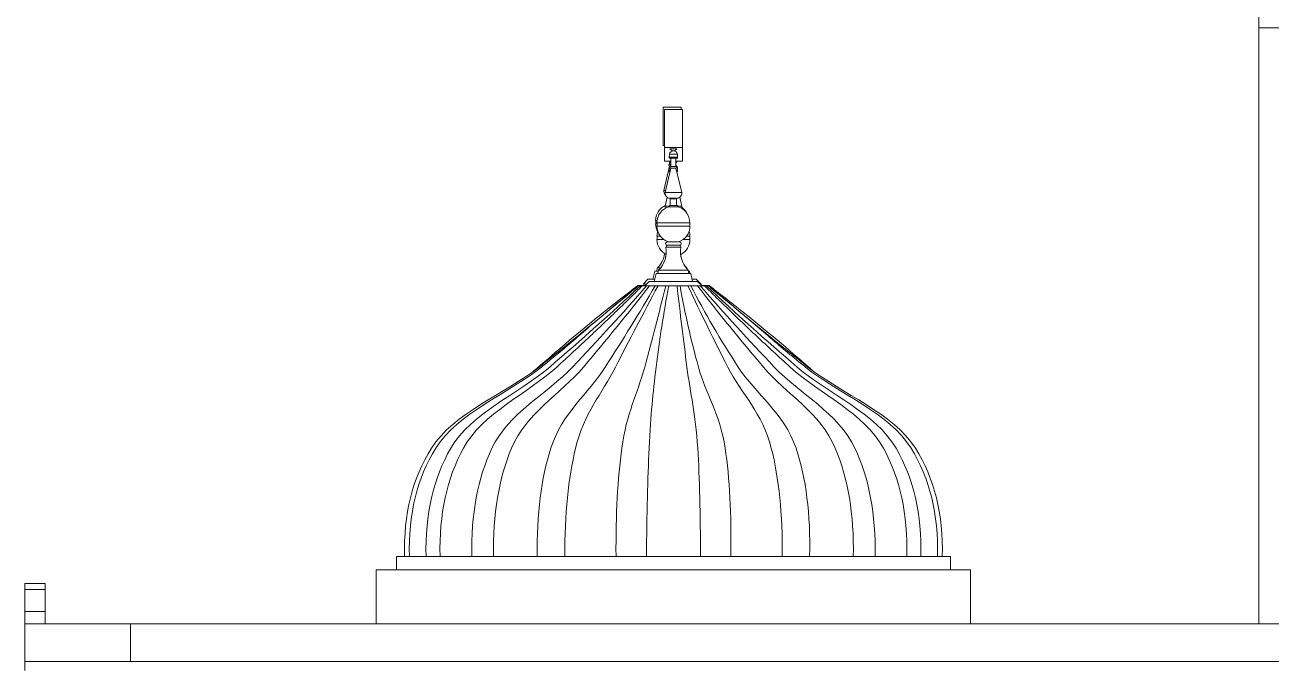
# Model space of a CAD drawing. Header units: inches. Extents: x -6210 to 141093, y -2740 to 21225.
# Drawn here: x 98064.8 to 98341.5, y 3338.8 to 3481 of the extents above; entities that cross this region are included whole.
import ezdxf

# ---------------------------------------------------------------- set-up
doc = ezdxf.new("R2010")
doc.units = ezdxf.units.IN
doc.header["$LTSCALE"] = 100
doc.header["$MEASUREMENT"] = 0

msp = doc.modelspace()

# ---------------------------------------------------------------- linework, layer by layer
at = {"color": 0, "linetype": 'Continuous', "lineweight": 0, "extrusion": (0, 1, 0)}
for p, q in [((98338.77012, 3543.35982), (98338.77012, 3480.36494)), ((98338.77012, 3348.12844), (98338.77012, 3480.36494)), ((98362.77012, 3480.36494), (98338.77012, 3480.36494)), ((98210.47664, 3462.7676), (98206.47664, 3462.7676)), ((98206.47664, 3462.7676), (98206.47664, 3454.37927)), ((98210.77012, 3462.28919), (98206.77012, 3462.28919)), ((98206.77012, 3462.28919), (98206.77012, 3453.90086)), ((98210.47664, 3462.28919), (98210.47664, 3462.7676)), ((98210.77012, 3453.90086), (98210.77012, 3462.28919)), ((98206.47664, 3454.37927), (98206.47664, 3454.28642)), ((98206.77012, 3454.28642), (98206.47664, 3454.28642)), ((98206.77012, 3453.90086), (98206.77012, 3453.80802)), ((98206.77012, 3453.80802), (98206.77012, 3450.92207)), ((98210.77012, 3453.80802), (98206.77012, 3453.80802)), ((98209.53204, 3453.56535), (98208.00819, 3453.56535)), ((98210.77012, 3453.80802), (98210.77012, 3453.90086)), ((98210.77012, 3450.92207), (98210.77012, 3453.80802)), ((98206.77012, 3450.92207), (98206.77012, 3450.82923)), ((98208.20563, 3450.82923), (98206.77012, 3450.82923)), ((98207.88824, 3452.33071), (98207.84794, 3451.64557)), ((98209.69229, 3451.64557), (98207.84794, 3451.64557)), ((98209.69229, 3451.64557), (98207.84794, 3451.64557)), ((98209.65199, 3452.33071), (98207.88824, 3452.33071)), ((98209.65199, 3452.33071), (98207.88824, 3452.33071)), ((98207.91216, 3450.82923), (98207.91216, 3450.08262)), ((98208.20563, 3450.58656), (98208.00819, 3450.58656)), ((98209.50802, 3451.45014), (98208.03221, 3451.45014)), ((98208.20563, 3451.45014), (98208.20563, 3449.60422)), ((98209.3346, 3451.45014), (98209.3346, 3449.60422)), ((98210.77012, 3450.82923), (98209.3346, 3450.82923)), ((98209.53204, 3450.58656), (98209.3346, 3450.58656)), ((98209.65199, 3452.33071), (98209.69229, 3451.64557)), ((98210.77012, 3450.82923), (98210.77012, 3450.92207)), ((98207.91216, 3449.71344), (98206.61577, 3444.28902)), ((98208.20563, 3449.23503), (98206.90924, 3443.81062)), ((98207.88824, 3449.35192), (98207.84794, 3448.66678)), ((98208.06982, 3448.66678), (98207.84794, 3448.66678)), ((98208.06982, 3448.66678), (98207.84794, 3448.66678)), ((98208.0339, 3449.35192), (98207.88824, 3449.35192)), ((98208.0339, 3449.35192), (98207.88824, 3449.35192)), ((98208.20563, 3450.08262), (98207.91216, 3450.08262)), ((98208.20563, 3450.08262), (98207.91216, 3450.08262)), ((98208.04645, 3449.71344), (98207.91216, 3449.71344)), ((98208.04645, 3449.71344), (98207.91216, 3449.71344)), ((98209.3346, 3449.60422), (98208.20563, 3449.60422)), ((98209.3346, 3449.60422), (98208.20563, 3449.60422)), ((98209.3346, 3449.23503), (98208.20563, 3449.23503)), ((98209.3346, 3449.23503), (98208.20563, 3449.23503)), ((98209.3346, 3449.23503), (98210.63099, 3443.81062)), ((98209.69229, 3448.66678), (98209.47041, 3448.66678)), ((98209.69229, 3448.66678), (98209.47041, 3448.66678)), ((98209.65199, 3449.35192), (98209.50633, 3449.35192)), ((98209.65199, 3449.35192), (98209.50633, 3449.35192)), ((98209.65199, 3449.35192), (98209.69229, 3448.66678)), ((98207.02358, 3444.28902), (98206.61577, 3444.28902)), ((98207.02358, 3444.28902), (98206.61577, 3444.28902)), ((98210.63099, 3443.81062), (98206.90924, 3443.81062)), ((98210.63099, 3443.81062), (98206.90924, 3443.81062)), ((98207.37702, 3442.78911), (98206.90924, 3440.83182)), ((98209.52925, 3442.58973), (98208.01098, 3442.58973)), ((98209.48311, 3442.40513), (98208.05713, 3442.40513)), ((98208.05713, 3442.40513), (98208.05713, 3440.9284)), ((98209.48311, 3442.40513), (98209.48311, 3440.9284)), ((98210.16322, 3442.78911), (98210.63099, 3440.83182)), ((98207.87254, 3440.83182), (98206.90924, 3440.83182)), ((98207.87254, 3440.83182), (98206.90924, 3440.83182)), ((98209.6677, 3440.9284), (98207.87254, 3440.9284)), ((98207.87254, 3440.9284), (98207.87254, 3440.69454)), ((98209.6677, 3440.69454), (98207.87254, 3440.69454)), ((98209.6677, 3440.69454), (98207.87254, 3440.69454)), ((98209.6677, 3440.9284), (98209.6677, 3440.69454)), ((98210.63099, 3440.83182), (98209.6677, 3440.83182)), ((98210.63099, 3440.83182), (98209.6677, 3440.83182)), ((98205.14912, 3437.60207), (98204.82452, 3437.60207)), ((98205.16414, 3436.8637), (98204.82452, 3436.8637)), ((98204.87067, 3437.60207), (98204.87067, 3436.8637)), ((98212.42224, 3437.12366), (98205.118, 3437.12366)), ((98205.16414, 3437.12366), (98205.16414, 3436.38529)), ((98212.37609, 3437.12366), (98212.37609, 3436.38529)), ((98212.42224, 3436.38529), (98205.118, 3436.38529)), ((98205.87552, 3434.14487), (98205.118, 3434.14487)), ((98205.16414, 3434.14487), (98205.16414, 3433.4065)), ((98212.42224, 3434.14487), (98211.66471, 3434.14487)), ((98212.37609, 3434.14487), (98212.37609, 3433.4065)), ((98206.6289, 3433.4065), (98205.118, 3433.4065)), ((98210.42235, 3431.70896), (98207.11788, 3431.70896)), ((98210.42235, 3431.70896), (98207.11788, 3431.70896)), ((98210.14291, 3432.87805), (98207.39732, 3432.87805)), ((98210.14291, 3432.13968), (98207.39732, 3432.13968)), ((98212.42224, 3433.4065), (98210.91134, 3433.4065)), ((98204.64259, 3426.37362), (98204.22563, 3424.61446)), ((98204.93606, 3425.89521), (98204.51911, 3424.13606)), ((98205.42887, 3426.37362), (98204.64259, 3426.37362)), ((98205.42887, 3426.37362), (98204.64259, 3426.37362)), ((98212.60417, 3425.89521), (98204.93606, 3425.89521)), ((98212.60417, 3425.89521), (98204.93606, 3425.89521)), ((98205.19701, 3427.11199), (98205.022, 3426.37362)), ((98205.92077, 3427.11199), (98205.19701, 3427.11199)), ((98205.92077, 3427.11199), (98205.19701, 3427.11199)), ((98205.49048, 3426.63358), (98205.31547, 3425.89521)), ((98212.04975, 3426.63358), (98205.49048, 3426.63358)), ((98212.04975, 3426.63358), (98205.49048, 3426.63358)), ((98211.75628, 3427.11199), (98211.61946, 3427.11199)), ((98211.75628, 3427.11199), (98211.61946, 3427.11199)), ((98211.75628, 3427.11199), (98211.8095, 3426.88743)), ((98212.04975, 3426.63358), (98212.22476, 3425.89521)), ((98212.3107, 3426.37362), (98212.11137, 3426.37362)), ((98212.3107, 3426.37362), (98212.11137, 3426.37362)), ((98212.3107, 3426.37362), (98212.42409, 3425.89521)), ((98212.60417, 3425.89521), (98213.02113, 3424.13606)), ((98200.77012, 3423.12844), (98200.81012, 3423.12844)), ((98200.81012, 3423.12844), (98200.9528, 3423.12844)), ((98200.9528, 3423.12844), (98201.44661, 3423.12844)), ((98201.44661, 3423.12844), (98201.8607, 3423.12844)), ((98201.8607, 3423.12844), (98202.79998, 3423.12844)), ((98203.1183, 3424.61446), (98202.0165, 3423.49523)), ((98202.78092, 3423.49523), (98202.0165, 3423.49523)), ((98203.41177, 3424.13606), (98202.41984, 3423.12844)), ((98202.79998, 3423.12844), (98203.44494, 3423.12844)), ((98204.6325, 3424.61446), (98203.1183, 3424.61446)), ((98204.6325, 3424.61446), (98203.1183, 3424.61446)), ((98214.12846, 3424.13606), (98203.41177, 3424.13606)), ((98214.12846, 3424.13606), (98203.41177, 3424.13606)), ((98203.44494, 3423.12844), (98204.73775, 3423.12844)), ((98204.73775, 3423.12844), (98205.34389, 3423.12844)), ((98205.34389, 3423.12844), (98207.07024, 3423.12844)), ((98207.07024, 3423.12844), (98207.74551, 3423.12844)), ((98207.74551, 3423.12844), (98209.56912, 3423.12844)), ((98209.56912, 3423.12844), (98210.24744, 3423.12844)), ((98210.24744, 3423.12844), (98211.98979, 3423.12844)), ((98211.98979, 3423.12844), (98212.60475, 3423.12844)), ((98212.60475, 3423.12844), (98214.09529, 3423.12844)), ((98213.83499, 3424.61446), (98212.90774, 3424.61446)), ((98213.83499, 3424.61446), (98212.90774, 3424.61446)), ((98213.83499, 3424.61446), (98214.93679, 3423.49523)), ((98214.09529, 3423.12844), (98214.74025, 3423.12844)), ((98214.12846, 3424.13606), (98215.1204, 3423.12844)), ((98214.74025, 3423.12844), (98215.67953, 3423.12844)), ((98214.93679, 3423.49523), (98214.75931, 3423.49523)), ((98215.67953, 3423.12844), (98216.09362, 3423.12844)), ((98216.09362, 3423.12844), (98216.58743, 3423.12844)), ((98216.58743, 3423.12844), (98216.73012, 3423.12844)), ((98216.73012, 3423.12844), (98216.77012, 3423.12844)), ((98208.77012, 3363.12844), (98147.27012, 3363.12844)), ((98147.27012, 3360.12844), (98147.27012, 3363.12844)), ((98270.27012, 3363.12844), (98208.77012, 3363.12844)), ((98270.27012, 3360.12844), (98270.27012, 3363.12844)), ((98208.77012, 3360.12844), (98142.77012, 3360.12844)), ((98142.77012, 3348.12844), (98142.77012, 3360.12844)), ((98274.77012, 3360.12844), (98208.77012, 3360.12844)), ((98274.77012, 3348.12844), (98274.77012, 3360.12844)), ((98064.77012, 3357.12506), (98064.77012, 3357.12476)), ((98069.27012, 3357.12506), (98064.77012, 3357.12506)), ((98064.77012, 3357.12476), (98064.77012, 3355.77163)), ((98069.27012, 3357.12476), (98064.77012, 3357.12476)), ((98069.27012, 3357.12476), (98069.27012, 3357.12506)), ((98069.27012, 3355.77163), (98069.27012, 3357.12476)), ((98069.27012, 3355.77163), (98064.77012, 3355.77163)), ((98064.77012, 3355.77163), (98064.77012, 3350.87776)), ((98069.27012, 3350.87776), (98069.27012, 3355.77163)), ((98064.77012, 3350.87776), (98064.77012, 3348.13215)), ((98069.27012, 3350.87776), (98064.77012, 3350.87776)), ((98069.27012, 3348.13215), (98069.27012, 3350.87776)), ((98064.77012, 3348.13215), (98064.77012, 3348.13203)), ((98069.27012, 3348.13215), (98064.77012, 3348.13215)), ((98069.27012, 3348.13215), (98064.77012, 3348.13215)), ((98064.77012, 3348.13203), (98064.77012, 3348.13191)), ((98069.27012, 3348.13203), (98064.77012, 3348.13203)), ((98069.27012, 3348.13203), (98064.77012, 3348.13203)), ((98069.27012, 3348.13191), (98064.77012, 3348.13191)), ((98064.77012, 3348.1319), (98064.77012, 3348.13189)), ((98069.27012, 3348.1319), (98064.77012, 3348.1319)), ((98064.77012, 3348.13189), (98064.77012, 3348.13188)), ((98069.27012, 3348.13189), (98064.77012, 3348.13189)), ((98069.27012, 3348.13189), (98064.77012, 3348.13189)), ((98064.77012, 3348.13188), (98064.77012, 3348.13184)), ((98069.27012, 3348.13188), (98064.77012, 3348.13188)), ((98069.27012, 3348.13188), (98064.77012, 3348.13188)), ((98064.77012, 3348.13184), (98064.77012, 3348.13183)), ((98069.27012, 3348.13184), (98064.77012, 3348.13184)), ((98069.27012, 3348.13184), (98064.77012, 3348.13184)), ((98064.77012, 3348.13184), (98064.77012, 3348.13184)), ((98069.27012, 3348.13184), (98064.77012, 3348.13184)), ((98069.27012, 3348.13184), (98064.77012, 3348.13184)), ((98064.77012, 3348.13183), (98064.77012, 3348.13182)), ((98069.27012, 3348.13183), (98064.77012, 3348.13183)), ((98069.27012, 3348.13183), (98064.77012, 3348.13183)), ((98064.77012, 3348.13182), (98064.77012, 3348.1317)), ((98069.27012, 3348.13182), (98064.77012, 3348.13182)), ((98069.27012, 3348.13182), (98064.77012, 3348.13182)), ((98064.77012, 3348.1317), (98064.77012, 3348.13158)), ((98069.27012, 3348.1317), (98064.77012, 3348.1317)), ((98069.27012, 3348.1317), (98064.77012, 3348.1317)), ((98064.77012, 3348.13158), (98064.77012, 3348.13146)), ((98069.27012, 3348.13158), (98064.77012, 3348.13158)), ((98069.27012, 3348.13158), (98064.77012, 3348.13158)), ((98069.27012, 3348.13146), (98064.77012, 3348.13146)), ((98064.77012, 3348.13145), (98064.77012, 3348.13144)), ((98069.27012, 3348.13145), (98064.77012, 3348.13145)), ((98064.77012, 3348.13144), (98064.77012, 3348.13143)), ((98069.27012, 3348.13144), (98064.77012, 3348.13144)), ((98069.27012, 3348.13144), (98064.77012, 3348.13144)), ((98064.77012, 3348.13143), (98064.77012, 3348.13141)), ((98069.27012, 3348.13143), (98064.77012, 3348.13143)), ((98069.27012, 3348.13143), (98064.77012, 3348.13143)), ((98064.77012, 3348.13141), (98064.77012, 3348.13138)), ((98069.27012, 3348.13141), (98064.77012, 3348.13141)), ((98069.27012, 3348.13141), (98064.77012, 3348.13141)), ((98064.77012, 3348.13138), (98064.77012, 3348.13137)), ((98069.27012, 3348.13138), (98064.77012, 3348.13138)), ((98069.27012, 3348.13138), (98064.77012, 3348.13138)), ((98069.27012, 3348.13137), (98064.77012, 3348.13137)), ((98064.77012, 3348.13137), (98064.77012, 3348.13137)), ((98069.27012, 3348.13137), (98064.77012, 3348.13137)), ((98069.27012, 3348.13137), (98064.77012, 3348.13137)), ((98064.77012, 3348.13136), (98064.77012, 3348.13135)), ((98069.27012, 3348.13136), (98064.77012, 3348.13136)), ((98064.77012, 3348.13135), (98064.77012, 3348.13123)), ((98069.27012, 3348.13135), (98064.77012, 3348.13135)), ((98069.27012, 3348.13135), (98064.77012, 3348.13135)), ((98064.77012, 3348.13123), (98064.77012, 3348.13111)), ((98069.27012, 3348.13123), (98064.77012, 3348.13123)), ((98069.27012, 3348.13123), (98064.77012, 3348.13123)), ((98064.77012, 3348.13111), (98064.77012, 3348.13099)), ((98069.27012, 3348.13111), (98064.77012, 3348.13111)), ((98069.27012, 3348.13111), (98064.77012, 3348.13111)), ((98064.77012, 3348.13099), (98064.77012, 3348.13097)), ((98069.27012, 3348.13099), (98064.77012, 3348.13099)), ((98069.27012, 3348.13099), (98064.77012, 3348.13099)), ((98064.77012, 3348.13097), (98064.77012, 3348.13096)), ((98069.27012, 3348.13097), (98064.77012, 3348.13097)), ((98069.27012, 3348.13097), (98064.77012, 3348.13097)), ((98064.77012, 3348.13096), (98064.77012, 3348.13094)), ((98069.27012, 3348.13096), (98064.77012, 3348.13096)), ((98069.27012, 3348.13096), (98064.77012, 3348.13096)), ((98064.77012, 3348.13094), (98064.77012, 3348.13091)), ((98069.27012, 3348.13094), (98064.77012, 3348.13094)), ((98069.27012, 3348.13094), (98064.77012, 3348.13094)), ((98069.27012, 3348.13091), (98064.77012, 3348.13091)), ((98064.77012, 3348.13091), (98064.77012, 3348.13091)), ((98069.27012, 3348.13091), (98064.77012, 3348.13091)), ((98069.27012, 3348.13091), (98064.77012, 3348.13091)), ((98064.77012, 3348.1309), (98064.77012, 3348.13089)), ((98069.27012, 3348.1309), (98064.77012, 3348.1309)), ((98069.27012, 3348.1309), (98064.77012, 3348.1309)), ((98064.77012, 3348.1309), (98064.77012, 3348.1309)), ((98069.27012, 3348.1309), (98064.77012, 3348.1309)), ((98064.77012, 3348.13089), (98064.77012, 3348.13077)), ((98069.27012, 3348.13089), (98064.77012, 3348.13089)), ((98069.27012, 3348.13089), (98064.77012, 3348.13089)), ((98064.77012, 3348.13077), (98064.77012, 3348.13064)), ((98069.27012, 3348.13077), (98064.77012, 3348.13077)), ((98069.27012, 3348.13077), (98064.77012, 3348.13077)), ((98064.77012, 3348.13064), (98064.77012, 3348.13052)), ((98069.27012, 3348.13064), (98064.77012, 3348.13064)), ((98069.27012, 3348.13064), (98064.77012, 3348.13064)), ((98064.77012, 3348.13052), (98064.77012, 3348.13051)), ((98069.27012, 3348.13052), (98064.77012, 3348.13052)), ((98069.27012, 3348.13052), (98064.77012, 3348.13052)), ((98069.27012, 3348.13051), (98064.77012, 3348.13051)), ((98064.77012, 3348.1305), (98064.77012, 3348.13049)), ((98069.27012, 3348.1305), (98064.77012, 3348.1305)), ((98064.77012, 3348.13049), (98064.77012, 3348.13048)), ((98069.27012, 3348.13049), (98064.77012, 3348.13049)), ((98069.27012, 3348.13049), (98064.77012, 3348.13049)), ((98064.77012, 3348.13048), (98064.77012, 3348.13044)), ((98069.27012, 3348.13048), (98064.77012, 3348.13048)), ((98069.27012, 3348.13048), (98064.77012, 3348.13048)), ((98064.77012, 3348.13044), (98064.77012, 3348.13043)), ((98069.27012, 3348.13044), (98064.77012, 3348.13044)), ((98069.27012, 3348.13044), (98064.77012, 3348.13044)), ((98064.77012, 3348.13044), (98064.77012, 3348.13044)), ((98069.27012, 3348.13044), (98064.77012, 3348.13044)), ((98069.27012, 3348.13044), (98064.77012, 3348.13044)), ((98064.77012, 3348.13043), (98064.77012, 3348.13042)), ((98069.27012, 3348.13043), (98064.77012, 3348.13043)), ((98069.27012, 3348.13043), (98064.77012, 3348.13043)), ((98064.77012, 3348.13042), (98064.77012, 3348.1303)), ((98069.27012, 3348.13042), (98064.77012, 3348.13042)), ((98069.27012, 3348.13042), (98064.77012, 3348.13042)), ((98064.77012, 3348.1303), (98064.77012, 3348.13018)), ((98069.27012, 3348.1303), (98064.77012, 3348.1303)), ((98069.27012, 3348.1303), (98064.77012, 3348.1303)), ((98064.77012, 3348.13018), (98064.77012, 3348.13006)), ((98069.27012, 3348.13018), (98064.77012, 3348.13018)), ((98069.27012, 3348.13018), (98064.77012, 3348.13018)), ((98069.27012, 3348.13006), (98064.77012, 3348.13006)), ((98064.77012, 3348.13005), (98064.77012, 3348.13004)), ((98069.27012, 3348.13005), (98064.77012, 3348.13005)), ((98064.77012, 3348.13004), (98064.77012, 3348.13003)), ((98069.27012, 3348.13004), (98064.77012, 3348.13004)), ((98069.27012, 3348.13004), (98064.77012, 3348.13004)), ((98064.77012, 3348.13003), (98064.77012, 3348.13001)), ((98069.27012, 3348.13003), (98064.77012, 3348.13003)), ((98069.27012, 3348.13003), (98064.77012, 3348.13003)), ((98064.77012, 3348.13001), (98064.77012, 3348.12998)), ((98069.27012, 3348.13001), (98064.77012, 3348.13001)), ((98069.27012, 3348.13001), (98064.77012, 3348.13001)), ((98064.77012, 3348.12998), (98064.77012, 3348.12997)), ((98069.27012, 3348.12998), (98064.77012, 3348.12998)), ((98069.27012, 3348.12998), (98064.77012, 3348.12998)), ((98064.77012, 3348.12997), (98064.77012, 3348.12996)), ((98069.27012, 3348.12997), (98064.77012, 3348.12997)), ((98069.27012, 3348.12997), (98064.77012, 3348.12997)), ((98064.77012, 3348.12997), (98064.77012, 3348.12997)), ((98069.27012, 3348.12997), (98064.77012, 3348.12997)), ((98069.27012, 3348.12997), (98064.77012, 3348.12997)), ((98069.27012, 3348.12996), (98064.77012, 3348.12996)), ((98064.77012, 3348.12995), (98064.77012, 3348.12983)), ((98069.27012, 3348.12995), (98064.77012, 3348.12995)), ((98064.77012, 3348.12983), (98064.77012, 3348.12971)), ((98069.27012, 3348.12983), (98064.77012, 3348.12983)), ((98069.27012, 3348.12983), (98064.77012, 3348.12983)), ((98064.77012, 3348.12971), (98064.77012, 3348.12959)), ((98069.27012, 3348.12971), (98064.77012, 3348.12971)), ((98069.27012, 3348.12971), (98064.77012, 3348.12971)), ((98064.77012, 3348.12959), (98064.77012, 3348.12957)), ((98069.27012, 3348.12959), (98064.77012, 3348.12959)), ((98069.27012, 3348.12959), (98064.77012, 3348.12959)), ((98064.77012, 3348.12957), (98064.77012, 3348.12956)), ((98069.27012, 3348.12957), (98064.77012, 3348.12957)), ((98069.27012, 3348.12957), (98064.77012, 3348.12957)), ((98064.77012, 3348.12956), (98064.77012, 3348.12955)), ((98069.27012, 3348.12956), (98064.77012, 3348.12956)), ((98069.27012, 3348.12956), (98064.77012, 3348.12956)), ((98069.27012, 3348.12955), (98064.77012, 3348.12955)), ((98064.77012, 3348.12954), (98064.77012, 3348.12951)), ((98069.27012, 3348.12954), (98064.77012, 3348.12954)), ((98069.27012, 3348.12951), (98064.77012, 3348.12951)), ((98064.77012, 3348.12951), (98064.77012, 3348.12951)), ((98069.27012, 3348.12951), (98064.77012, 3348.12951)), ((98069.27012, 3348.12951), (98064.77012, 3348.12951)), ((98064.77012, 3348.1295), (98064.77012, 3348.12949)), ((98069.27012, 3348.1295), (98064.77012, 3348.1295)), ((98069.27012, 3348.1295), (98064.77012, 3348.1295)), ((98064.77012, 3348.1295), (98064.77012, 3348.1295)), ((98069.27012, 3348.1295), (98064.77012, 3348.1295)), ((98064.77012, 3348.12949), (98064.77012, 3348.12937)), ((98069.27012, 3348.12949), (98064.77012, 3348.12949)), ((98069.27012, 3348.12949), (98064.77012, 3348.12949)), ((98064.77012, 3348.12937), (98064.77012, 3348.12925)), ((98069.27012, 3348.12937), (98064.77012, 3348.12937)), ((98069.27012, 3348.12937), (98064.77012, 3348.12937)), ((98069.27012, 3348.12925), (98064.77012, 3348.12925)), ((98064.77012, 3348.12924), (98064.77012, 3348.12912)), ((98069.27012, 3348.12924), (98064.77012, 3348.12924)), ((98064.77012, 3348.12912), (98064.77012, 3348.12911)), ((98069.27012, 3348.12912), (98064.77012, 3348.12912)), ((98069.27012, 3348.12912), (98064.77012, 3348.12912)), ((98064.77012, 3348.12911), (98064.77012, 3348.1291)), ((98069.27012, 3348.12911), (98064.77012, 3348.12911)), ((98069.27012, 3348.12911), (98064.77012, 3348.12911)), ((98069.27012, 3348.1291), (98064.77012, 3348.1291)), ((98064.77012, 3348.12909), (98064.77012, 3348.12908)), ((98069.27012, 3348.12909), (98064.77012, 3348.12909)), ((98064.77012, 3348.12908), (98064.77012, 3348.12905)), ((98069.27012, 3348.12908), (98064.77012, 3348.12908)), ((98069.27012, 3348.12908), (98064.77012, 3348.12908)), ((98069.27012, 3348.12905), (98064.77012, 3348.12905)), ((98064.77012, 3348.12904), (98064.77012, 3348.12903)), ((98069.27012, 3348.12904), (98064.77012, 3348.12904)), ((98069.27012, 3348.12904), (98064.77012, 3348.12904)), ((98064.77012, 3348.12904), (98064.77012, 3348.12904)), ((98069.27012, 3348.12904), (98064.77012, 3348.12904)), ((98064.77012, 3348.12903), (98064.77012, 3348.12902)), ((98069.27012, 3348.12903), (98064.77012, 3348.12903)), ((98069.27012, 3348.12903), (98064.77012, 3348.12903)), ((98064.77012, 3348.12902), (98064.77012, 3348.1289)), ((98069.27012, 3348.12902), (98064.77012, 3348.12902)), ((98069.27012, 3348.12902), (98064.77012, 3348.12902)), ((98064.77012, 3348.1289), (98064.77012, 3348.12878)), ((98069.27012, 3348.1289), (98064.77012, 3348.1289)), ((98069.27012, 3348.1289), (98064.77012, 3348.1289)), ((98064.77012, 3348.12878), (98064.77012, 3348.12866)), ((98069.27012, 3348.12878), (98064.77012, 3348.12878)), ((98069.27012, 3348.12878), (98064.77012, 3348.12878)), ((98064.77012, 3348.12866), (98064.77012, 3348.12864)), ((98069.27012, 3348.12866), (98064.77012, 3348.12866)), ((98069.27012, 3348.12866), (98064.77012, 3348.12866)), ((98064.77012, 3348.12864), (98064.77012, 3348.12863)), ((98069.27012, 3348.12864), (98064.77012, 3348.12864)), ((98069.27012, 3348.12864), (98064.77012, 3348.12864)), ((98064.77012, 3348.12863), (98064.77012, 3348.12861)), ((98069.27012, 3348.12863), (98064.77012, 3348.12863)), ((98069.27012, 3348.12863), (98064.77012, 3348.12863)), ((98064.77012, 3348.12861), (98064.77012, 3348.12858)), ((98069.27012, 3348.12861), (98064.77012, 3348.12861)), ((98069.27012, 3348.12861), (98064.77012, 3348.12861)), ((98064.77012, 3348.12858), (98064.77012, 3348.12857)), ((98069.27012, 3348.12858), (98064.77012, 3348.12858)), ((98069.27012, 3348.12858), (98064.77012, 3348.12858)), ((98064.77012, 3348.12857), (98064.77012, 3348.12856)), ((98069.27012, 3348.12857), (98064.77012, 3348.12857)), ((98069.27012, 3348.12857), (98064.77012, 3348.12857)), ((98064.77012, 3348.12857), (98064.77012, 3348.12857)), ((98069.27012, 3348.12857), (98064.77012, 3348.12857)), ((98069.27012, 3348.12857), (98064.77012, 3348.12857)), ((98069.27012, 3348.12856), (98064.77012, 3348.12856)), ((98069.27012, 3348.12856), (98064.77012, 3348.12856)), ((98064.77012, 3339.79852), (98064.77012, 3348.12844)), ((98088.22396, 3348.12844), (98064.77012, 3348.12844)), ((98069.27012, 3348.13203), (98069.27012, 3348.13215)), ((98069.27012, 3348.13191), (98069.27012, 3348.13203)), ((98069.27012, 3348.13189), (98069.27012, 3348.1319)), ((98069.27012, 3348.13188), (98069.27012, 3348.13189)), ((98069.27012, 3348.13184), (98069.27012, 3348.13188)), ((98069.27012, 3348.13183), (98069.27012, 3348.13184)), ((98069.27012, 3348.13184), (98069.27012, 3348.13184)), ((98069.27012, 3348.13182), (98069.27012, 3348.13183)), ((98069.27012, 3348.1317), (98069.27012, 3348.13182)), ((98069.27012, 3348.13158), (98069.27012, 3348.1317)), ((98069.27012, 3348.13146), (98069.27012, 3348.13158)), ((98069.27012, 3348.13144), (98069.27012, 3348.13145)), ((98069.27012, 3348.13143), (98069.27012, 3348.13144)), ((98069.27012, 3348.13141), (98069.27012, 3348.13143)), ((98069.27012, 3348.13138), (98069.27012, 3348.13141)), ((98069.27012, 3348.13137), (98069.27012, 3348.13138)), ((98069.27012, 3348.13137), (98069.27012, 3348.13137)), ((98069.27012, 3348.13135), (98069.27012, 3348.13136)), ((98069.27012, 3348.13123), (98069.27012, 3348.13135)), ((98069.27012, 3348.13111), (98069.27012, 3348.13123)), ((98069.27012, 3348.13099), (98069.27012, 3348.13111)), ((98069.27012, 3348.13097), (98069.27012, 3348.13099)), ((98069.27012, 3348.13096), (98069.27012, 3348.13097)), ((98069.27012, 3348.13094), (98069.27012, 3348.13096)), ((98069.27012, 3348.13091), (98069.27012, 3348.13094)), ((98069.27012, 3348.13091), (98069.27012, 3348.13091)), ((98069.27012, 3348.13089), (98069.27012, 3348.1309)), ((98069.27012, 3348.1309), (98069.27012, 3348.1309)), ((98069.27012, 3348.13077), (98069.27012, 3348.13089)), ((98069.27012, 3348.13064), (98069.27012, 3348.13077)), ((98069.27012, 3348.13052), (98069.27012, 3348.13064)), ((98069.27012, 3348.13051), (98069.27012, 3348.13052)), ((98069.27012, 3348.13049), (98069.27012, 3348.1305)), ((98069.27012, 3348.13048), (98069.27012, 3348.13049)), ((98069.27012, 3348.13044), (98069.27012, 3348.13048)), ((98069.27012, 3348.13043), (98069.27012, 3348.13044)), ((98069.27012, 3348.13044), (98069.27012, 3348.13044)), ((98069.27012, 3348.13042), (98069.27012, 3348.13043)), ((98069.27012, 3348.1303), (98069.27012, 3348.13042)), ((98069.27012, 3348.13018), (98069.27012, 3348.1303)), ((98069.27012, 3348.13006), (98069.27012, 3348.13018)), ((98069.27012, 3348.13004), (98069.27012, 3348.13005)), ((98069.27012, 3348.13003), (98069.27012, 3348.13004)), ((98069.27012, 3348.13001), (98069.27012, 3348.13003)), ((98069.27012, 3348.12998), (98069.27012, 3348.13001)), ((98069.27012, 3348.12997), (98069.27012, 3348.12998)), ((98069.27012, 3348.12996), (98069.27012, 3348.12997)), ((98069.27012, 3348.12997), (98069.27012, 3348.12997)), ((98069.27012, 3348.12983), (98069.27012, 3348.12995)), ((98069.27012, 3348.12971), (98069.27012, 3348.12983)), ((98069.27012, 3348.12959), (98069.27012, 3348.12971)), ((98069.27012, 3348.12957), (98069.27012, 3348.12959)), ((98069.27012, 3348.12956), (98069.27012, 3348.12957)), ((98069.27012, 3348.12955), (98069.27012, 3348.12956)), ((98069.27012, 3348.12951), (98069.27012, 3348.12954)), ((98069.27012, 3348.12951), (98069.27012, 3348.12951)), ((98069.27012, 3348.12949), (98069.27012, 3348.1295)), ((98069.27012, 3348.1295), (98069.27012, 3348.1295)), ((98069.27012, 3348.12937), (98069.27012, 3348.12949)), ((98069.27012, 3348.12925), (98069.27012, 3348.12937)), ((98069.27012, 3348.12912), (98069.27012, 3348.12924)), ((98069.27012, 3348.12911), (98069.27012, 3348.12912)), ((98069.27012, 3348.1291), (98069.27012, 3348.12911)), ((98069.27012, 3348.12908), (98069.27012, 3348.12909)), ((98069.27012, 3348.12905), (98069.27012, 3348.12908)), ((98069.27012, 3348.12903), (98069.27012, 3348.12904)), ((98069.27012, 3348.12904), (98069.27012, 3348.12904)), ((98069.27012, 3348.12902), (98069.27012, 3348.12903)), ((98069.27012, 3348.1289), (98069.27012, 3348.12902)), ((98069.27012, 3348.12878), (98069.27012, 3348.1289)), ((98069.27012, 3348.12866), (98069.27012, 3348.12878)), ((98069.27012, 3348.12864), (98069.27012, 3348.12866)), ((98069.27012, 3348.12863), (98069.27012, 3348.12864)), ((98069.27012, 3348.12861), (98069.27012, 3348.12863)), ((98069.27012, 3348.12858), (98069.27012, 3348.12861)), ((98069.27012, 3348.12857), (98069.27012, 3348.12858)), ((98069.27012, 3348.12856), (98069.27012, 3348.12857)), ((98069.27012, 3348.12857), (98069.27012, 3348.12857)), ((98088.22396, 3339.79852), (98088.22396, 3348.12844)), ((98364.77012, 3348.12844), (98088.22396, 3348.12844)), ((98364.28543, 3339.79852), (98064.77012, 3339.79852)), ((98064.77012, 3337.79852), (98064.77012, 3339.79852))]:
    msp.add_line(p, q, dxfattribs=at)
at = {"color": 0, "linetype": 'Continuous', "lineweight": 0}
for centre, radius, start, end in [((98208.79549, 3453.95015), 0.87631, 206.0479493, 268.3404788), ((98208.74474, 3453.95015), 0.87631, 271.6595212, 333.9520507), ((98208.03221, 3451.63473), 0.18459, 176.6335393, 270), ((98208.79549, 3452.14905), 0.92526, 91.5717031, 168.6771959), ((98208.79549, 3450.97136), 0.87631, 206.0479493, 227.6912981), ((98208.74474, 3452.14905), 0.92526, 11.3228041, 88.4282969), ((98208.74474, 3450.97136), 0.87631, 312.3087019, 333.9520507), ((98209.50802, 3451.63473), 0.18459, 270, 3.3664607), ((98207.91216, 3449.89803), 0.18459, 90, 270), ((98208.03221, 3448.65594), 0.18459, 176.6335393, 267.1907967), ((98208.79549, 3449.17026), 0.92526, 129.6066798, 168.6771959), ((98208.20563, 3449.41963), 0.18459, 90, 270), ((98208.74474, 3449.17026), 0.92526, 11.3228041, 50.3933202), ((98209.3346, 3449.41963), 0.18459, 270, 90), ((98209.50802, 3448.65594), 0.18459, 272.8092033, 3.3664607), ((98207.71751, 3444.17568), 1.10755, 174.1265465, 226.203719), ((98208.01098, 3443.69728), 1.10755, 174.1265465, 270), ((98209.52925, 3443.69728), 1.10755, 270, 5.8734535), ((98208.51636, 3437.60207), 3.69184, 115.3693016, 180), ((98208.80983, 3437.12366), 3.69184, 104.707459, 180), ((98208.01098, 3440.71849), 1.10755, 174.1265465, 200.6897793), ((98208.7304, 3437.12366), 3.69184, 0, 75.292541), ((98209.52925, 3440.71849), 1.10755, 339.3102207, 5.8734535), ((98208.43693, 3437.60207), 3.69184, 27.1671637, 53.607831), ((98208.51636, 3436.8637), 3.69184, 180, 207.8985426), ((98208.80983, 3436.38529), 3.69184, 180, 251.8051277), ((98208.80983, 3434.14487), 3.69184, 162.3363155, 180), ((98208.7304, 3436.38529), 3.69184, 288.1948723, 0), ((98208.7304, 3434.14487), 3.69184, 0, 17.6636845), ((98208.80983, 3433.4065), 3.69184, 180, 243.5153298), ((98201.40275, 3430.7429), 5.79621, 314.8491409, 9.5944037), ((98207.39732, 3432.50886), 0.36918, 90, 270), ((98207.4819, 3431.7705), 0.36918, 90, 189.5944037), ((98210.05833, 3431.7705), 0.36918, 350.4055963, 90), ((98210.14291, 3432.50886), 0.36918, 270, 90), ((98216.13748, 3430.7429), 5.79621, 170.4055963, 225.1508591), ((98208.7304, 3433.4065), 3.69184, 296.4846702, 0), ((98201.10928, 3431.2213), 5.79621, 314.8491409, 350.7568248), ((98207.39732, 3429.53007), 0.36918, 139.4695867, 197.6550346), ((98210.14291, 3429.53007), 0.36918, 342.3449653, 40.5304133), ((98215.84401, 3431.2213), 5.79621, 214.3015887, 225.1508591)]:
    msp.add_arc(centre, radius, start, end, dxfattribs=at)
for points, knots in [([(98177.72882, 3404.22535), (98182.00867, 3407.84112), (98186.19462, 3411.56965), (98192.8752, 3416.98999), (98195.22694, 3418.85346), (98198.38809, 3421.30469), (98199.1805, 3421.91471), (98200.23979, 3422.72446), (98200.50484, 3422.9266), (98200.77012, 3423.12844)], [0.257000544, 0.257000544, 0.257000544, 0.257000544, 17.065235076, 17.065235076, 26.065744709, 26.065744709, 29.065761701, 29.065761701, 30.065762309, 30.065762309, 30.065762309, 30.065762309]), ([(98200.92631, 3423.22844), (98200.92398, 3423.22844), (98200.91703, 3423.22844), (98200.90566, 3423.22844), (98200.90238, 3423.22844), (98200.90164, 3423.22844), (98200.9016, 3423.22844), (98200.9016, 3423.22844)], [0, 0, 0, 0, 0.1417176976, 0.1417176976, 0.2908753542, 0.2908753542, 0.3092899751, 0.3092899751, 0.3092899751, 0.3092899751]), ([(98201.06691, 3423.22844), (98201.03506, 3423.22844), (98201.0074, 3423.22844), (98200.9605, 3423.22844), (98200.94128, 3423.22844), (98200.92631, 3423.22844)], [0.0089928903, 0.0089928903, 0.0089928903, 0.0089928903, 0.4586678639, 0.4586678639, 0.9083428375, 0.9083428375, 0.9083428375, 0.9083428375]), ([(98201.55351, 3423.22844), (98201.53672, 3423.22844), (98201.49294, 3423.22844), (98201.39464, 3423.22844), (98201.34823, 3423.22844), (98201.2739, 3423.22844), (98201.24576, 3423.22844), (98201.18775, 3423.22844), (98201.15914, 3423.22844), (98201.10271, 3423.22844), (98201.07983, 3423.22844), (98201.06691, 3423.22844)], [0, 0, 0, 0, 0.1417176975, 0.1417176975, 0.2908753541, 0.2908753541, 0.3881691635, 0.3881691635, 0.4983684033, 0.4983684033, 0.6050443019, 0.6050443019, 0.6050443019, 0.6050443019]), ([(98201.96156, 3423.22844), (98201.88601, 3423.22844), (98201.81416, 3423.22844), (98201.67806, 3423.22844), (98201.61384, 3423.22844), (98201.55351, 3423.22844)], [0.0089928903, 0.0089928903, 0.0089928903, 0.0089928903, 0.4586678636, 0.4586678636, 0.908342837, 0.908342837, 0.908342837, 0.908342837]), ([(98202.51828, 3423.22844), (98202.49062, 3423.22844), (98202.46315, 3423.22844), (98202.38029, 3423.22844), (98202.32605, 3423.22844), (98202.2118, 3423.22844), (98202.15397, 3423.22844), (98202.03719, 3423.22844), (98201.98856, 3423.22844), (98201.96156, 3423.22844)], [0.2426253371, 0.2426253371, 0.2426253371, 0.2426253371, 0.2908753551, 0.2908753551, 0.3881691649, 0.3881691649, 0.4983684052, 0.4983684052, 0.6050443043, 0.6050443043, 0.6050443043, 0.6050443043]), ([(98215.57868, 3423.22844), (98215.55283, 3423.22844), (98215.48777, 3423.22844), (98215.33055, 3423.22844), (98215.25086, 3423.22844), (98215.11929, 3423.22844), (98215.07104, 3423.22844), (98215.02195, 3423.22844)], [0, 0, 0, 0, 0.1417176976, 0.1417176976, 0.2908753543, 0.2908753543, 0.3757747553, 0.3757747553, 0.3757747553, 0.3757747553]), ([(98215.98672, 3423.22844), (98215.9264, 3423.22844), (98215.86217, 3423.22844), (98215.72607, 3423.22844), (98215.65423, 3423.22844), (98215.57868, 3423.22844)], [0.0089928903, 0.0089928903, 0.0089928903, 0.0089928903, 0.4586678638, 0.4586678638, 0.9083428373, 0.9083428373, 0.9083428373, 0.9083428373]), ([(98216.47332, 3423.22844), (98216.46096, 3423.22844), (98216.43041, 3423.22844), (98216.35373, 3423.22844), (98216.31356, 3423.22844), (98216.2413, 3423.22844), (98216.21181, 3423.22844), (98216.14636, 3423.22844), (98216.11125, 3423.22844), (98216.03686, 3423.22844), (98216.00427, 3423.22844), (98215.98672, 3423.22844)], [0, 0, 0, 0, 0.1417176978, 0.1417176978, 0.2908753547, 0.2908753547, 0.3881691644, 0.3881691644, 0.4983684043, 0.4983684043, 0.6050443031, 0.6050443031, 0.6050443031, 0.6050443031]), ([(98216.61392, 3423.22844), (98216.59895, 3423.22844), (98216.57973, 3423.22844), (98216.53284, 3423.22844), (98216.50517, 3423.22844), (98216.47332, 3423.22844)], [0.0089928902, 0.0089928902, 0.0089928902, 0.0089928902, 0.4586678638, 0.4586678638, 0.9083428373, 0.9083428373, 0.9083428373, 0.9083428373]), ([(98216.63864, 3423.22844), (98216.63864, 3423.22844), (98216.63789, 3423.22844), (98216.63433, 3423.22844), (98216.63091, 3423.22844), (98216.62146, 3423.22844), (98216.61636, 3423.22844), (98216.61392, 3423.22844)], [0.3092899751, 0.3092899751, 0.3092899751, 0.3092899751, 0.3881691637, 0.3881691637, 0.4983684036, 0.4983684036, 0.6050443023, 0.6050443023, 0.6050443023, 0.6050443023]), ([(98216.77012, 3423.12844), (98219.42306, 3421.10991), (98222.05359, 3419.06151), (98229.50037, 3413.11261), (98234.24269, 3409.11684), (98239.16176, 3404.78311), (98239.43254, 3404.54868), (98239.74172, 3404.28504), (98239.77842, 3404.25381), (98239.81515, 3404.22262)], [0, 0, 0, 0, 10.000648044, 10.000648044, 28.593631341, 28.593631341, 29.668042789, 29.668042789, 29.812603668, 29.812603668, 29.812603668, 29.812603668]), ([(98181.78536, 3407.00419), (98182.79236, 3407.81851), (98183.78338, 3408.65631), (98185.91984, 3410.4774), (98187.06122, 3411.45944), (98189.55802, 3413.59451), (98190.91549, 3414.74807), (98194.39838, 3417.67642), (98196.54703, 3419.44377), (98199.21476, 3421.64034), (98199.77867, 3422.10185), (98200.32618, 3422.5802)], [0, 0, 0, 0, 3.897947457, 3.897947457, 8.423304276, 8.423304276, 13.855801728, 13.855801728, 22.363546139, 22.363546139, 24.731655825, 24.731655825, 24.731655825, 24.731655825]), ([(98190.2686, 3411.95768), (98192.57188, 3414.11666), (98194.82731, 3416.28528), (98197.76646, 3419.11576), (98198.52075, 3419.84384), (98199.27092, 3420.57789)], [0, 0, 0, 0, 10.011786029, 10.011786029, 13.534277914, 13.534277914, 13.534277914, 13.534277914]), ([(98217.21406, 3422.5802), (98217.67185, 3422.18023), (98218.13848, 3421.79545), (98219.51749, 3420.65743), (98220.43766, 3419.90424), (98222.88457, 3417.88504), (98224.4178, 3416.60697), (98228.49794, 3413.16499), (98231.06376, 3410.93633), (98234.35363, 3408.15539), (98235.04907, 3407.57494), (98235.75487, 3407.00419)], [0, 0, 0, 0, 1.980070021, 1.980070021, 5.657462321, 5.657462321, 11.788237578, 11.788237578, 21.986607631, 21.986607631, 24.718655778, 24.718655778, 24.718655778, 24.718655778]), ([(98218.26932, 3420.57789), (98220.40127, 3418.49173), (98222.59402, 3416.39599), (98225.65527, 3413.48077), (98226.46105, 3412.71749), (98227.27164, 3411.95768)], [0, 0, 0, 0, 10.010813435, 10.010813435, 13.534249723, 13.534249723, 13.534249723, 13.534249723]), ([(98149.07012, 3363.12844), (98148.82593, 3372.44573), (98150.81593, 3380.44573), (98159.96422, 3394.91842), (98171.2468, 3399.0897), (98178.92012, 3405.12844)], [0, 0, 0, 0, 0.3015116483, 0.3015116483, 0.6529817307, 0.6529817307, 0.6529817307, 0.6529817307]), ([(98150.14026, 3363.12844), (98149.90045, 3372.44573), (98151.85478, 3380.44573), (98160.83908, 3394.91842), (98171.91941, 3399.0897), (98179.45519, 3405.12844)], [0, 0, 0, 0, 0.3015116483, 0.3015116483, 0.6529817307, 0.6529817307, 0.6529817307, 0.6529817307]), ([(98153.84383, 3363.12844), (98153.61917, 3372.44573), (98155.45004, 3380.44573), (98163.86682, 3394.91842), (98174.24722, 3399.0897), (98181.30697, 3405.12844)], [0, 0, 0, 0, 0.3015116483, 0.3015116483, 0.6529817307, 0.6529817307, 0.6529817307, 0.6529817307]), ([(98156.9495, 3363.12844), (98156.73755, 3372.44573), (98158.4649, 3380.44573), (98166.40577, 3394.91842), (98176.19924, 3399.0897), (98182.85981, 3405.12844)], [0, 0, 0, 0, 0.3015116483, 0.3015116483, 0.6529817307, 0.6529817307, 0.6529817307, 0.6529817307]), ([(98163.9941, 3363.12844), (98163.81096, 3372.44573), (98165.3035, 3380.44573), (98172.16486, 3394.91842), (98180.62699, 3399.0897), (98186.38211, 3405.12844)], [0, 0, 0, 0, 0.3015116483, 0.3015116483, 0.6529817307, 0.6529817307, 0.6529817307, 0.6529817307]), ([(98168.83131, 3363.12844), (98168.66795, 3372.44573), (98169.99924, 3380.44573), (98176.11937, 3394.91842), (98183.66732, 3399.0897), (98188.80071, 3405.12844)], [0, 0, 0, 0, 0.3015116483, 0.3015116483, 0.6529817307, 0.6529817307, 0.6529817307, 0.6529817307]), ([(98178.52737, 3363.12844), (98178.40367, 3372.44573), (98179.41176, 3380.44573), (98184.04609, 3394.91842), (98189.7616, 3399.0897), (98193.64874, 3405.12844)], [0, 0, 0, 0, 0.3015116483, 0.3015116483, 0.6529817307, 0.6529817307, 0.6529817307, 0.6529817307]), ([(98184.6226, 3363.12844), (98184.62611, 3372.44573), (98185.43103, 3380.44573), (98188.90983, 3394.91842), (98192.84981, 3399.0897), (98195.92175, 3405.12844)], [0, 0, 0, 0, 0.3015116483, 0.3015116483, 0.6529817307, 0.6529817307, 0.6529817307, 0.6529817307]), ([(98196.021, 3363.12844), (98195.96886, 3372.44573), (98196.39383, 3380.44573), (98198.34747, 3394.91842), (98200.7569, 3399.0897), (98202.39556, 3405.12844)], [0, 0, 0, 0, 0.3015116483, 0.3015116483, 0.6529817307, 0.6529817307, 0.6529817307, 0.6529817307]), ([(98202.77762, 3363.12844), (98202.86482, 3372.44573), (98203.06457, 3380.44573), (98203.74092, 3394.91842), (98204.19234, 3399.0897), (98204.92786, 3405.12844)], [0, 0, 0, 0, 0.3015116483, 0.3015116483, 0.6529817307, 0.6529817307, 0.6529817307, 0.6529817307]), ([(98214.76261, 3363.12844), (98214.78712, 3372.44573), (98214.58737, 3380.44573), (98213.6691, 3394.91842), (98212.53659, 3399.0897), (98211.76636, 3405.12844)], [0, 0, 0, 0, 0.3015116483, 0.3015116483, 0.6529817307, 0.6529817307, 0.6529817307, 0.6529817307]), ([(98221.51923, 3363.12844), (98221.68157, 3372.44573), (98221.2566, 3380.44573), (98219.0643, 3394.91842), (98215.98297, 3399.0897), (98214.31007, 3405.12844)], [0, 0, 0, 0, 0.3015116483, 0.3015116483, 0.6529817307, 0.6529817307, 0.6529817307, 0.6529817307]), ([(98232.91763, 3363.12844), (98233.0164, 3372.44573), (98232.21148, 3380.44573), (98228.51118, 3394.91842), (98223.94759, 3399.0897), (98220.84388, 3405.12844)], [0, 0, 0, 0, 0.3015116483, 0.3015116483, 0.6529817307, 0.6529817307, 0.6529817307, 0.6529817307]), ([(98239.01287, 3363.12844), (98239.23447, 3372.44573), (98238.22638, 3380.44573), (98233.38002, 3394.91842), (98227.06756, 3399.0897), (98223.15, 3405.12844)], [0, 0, 0, 0, 0.3015116483, 0.3015116483, 0.6529817307, 0.6529817307, 0.6529817307, 0.6529817307]), ([(98248.70893, 3363.12844), (98248.87228, 3372.44573), (98247.54099, 3380.44573), (98241.42086, 3394.91842), (98233.87291, 3399.0897), (98228.73952, 3405.12844)], [0, 0, 0, 0, 0.3015116483, 0.3015116483, 0.6529817307, 0.6529817307, 0.6529817307, 0.6529817307]), ([(98253.54613, 3363.12844), (98253.72927, 3372.44573), (98252.23674, 3380.44573), (98245.37537, 3394.91842), (98236.91325, 3399.0897), (98231.15812, 3405.12844)], [0, 0, 0, 0, 0.3015116483, 0.3015116483, 0.6529817307, 0.6529817307, 0.6529817307, 0.6529817307]), ([(98260.59073, 3363.12844), (98260.80269, 3372.44573), (98259.07533, 3380.44573), (98251.13447, 3394.91842), (98241.341, 3399.0897), (98234.68042, 3405.12844)], [0, 0, 0, 0, 0.3015116483, 0.3015116483, 0.6529817307, 0.6529817307, 0.6529817307, 0.6529817307]), ([(98263.69641, 3363.12844), (98263.92107, 3372.44573), (98262.09019, 3380.44573), (98253.67342, 3394.91842), (98243.29301, 3399.0897), (98236.23326, 3405.12844)], [0, 0, 0, 0, 0.3015116483, 0.3015116483, 0.6529817307, 0.6529817307, 0.6529817307, 0.6529817307]), ([(98267.39997, 3363.12844), (98267.63978, 3372.44573), (98265.68545, 3380.44573), (98256.70115, 3394.91842), (98245.62082, 3399.0897), (98238.08505, 3405.12844)], [0, 0, 0, 0, 0.3015116483, 0.3015116483, 0.6529817307, 0.6529817307, 0.6529817307, 0.6529817307]), ([(98268.47012, 3363.12844), (98268.7143, 3372.44573), (98266.7243, 3380.44573), (98257.57602, 3394.91842), (98246.29344, 3399.0897), (98238.62012, 3405.12844)], [0, 0, 0, 0, 0.3015116483, 0.3015116483, 0.6529817307, 0.6529817307, 0.6529817307, 0.6529817307])]:
    msp.add_open_spline(points, degree=3, knots=knots, dxfattribs=at)
for points in [[(98178.92012, 3405.12844), (98186.49625, 3411.09068), (98193.79291, 3417.09068), (98200.81012, 3423.12844)], [(98181.30697, 3405.12844), (98188.2773, 3411.09068), (98194.99051, 3417.09068), (98201.44661, 3423.12844)], [(98186.38211, 3405.12844), (98192.06434, 3411.09068), (98197.53696, 3417.09068), (98202.79998, 3423.12844)], [(98188.80071, 3405.12844), (98193.86908, 3411.09068), (98198.75049, 3417.09068), (98203.44494, 3423.12844)], [(98193.64874, 3405.12844), (98197.48665, 3411.09068), (98201.18298, 3417.09068), (98204.73775, 3423.12844)], [(98195.92175, 3405.12844), (98198.95477, 3411.09068), (98202.09548, 3417.09068), (98205.34389, 3423.12844)], [(98199.27092, 3420.57789), (98200.139, 3421.42732), (98201.00226, 3422.2775), (98201.8607, 3423.12844)], [(98200.32618, 3422.5802), (98200.5353, 3422.76291), (98200.74418, 3422.94565), (98200.9528, 3423.12844)], [(98200.77012, 3423.12844), (98200.81394, 3423.16178), (98200.85776, 3423.19511), (98200.9016, 3423.22844)], [(98202.39556, 3405.12844), (98204.01347, 3411.09068), (98205.57169, 3417.09068), (98207.07024, 3423.12844)], [(98204.92786, 3405.12844), (98205.65406, 3411.09068), (98206.59328, 3417.09068), (98207.74551, 3423.12844)], [(98211.76636, 3405.12844), (98211.0059, 3411.09068), (98210.27348, 3417.09068), (98209.56912, 3423.12844)], [(98214.31007, 3405.12844), (98212.65836, 3411.09068), (98211.30415, 3417.09068), (98210.24744, 3423.12844)], [(98220.84388, 3405.12844), (98217.77947, 3411.09068), (98214.82811, 3417.09068), (98211.98979, 3423.12844)], [(98223.15, 3405.12844), (98219.28206, 3411.09068), (98215.76698, 3417.09068), (98212.60475, 3423.12844)], [(98228.73952, 3405.12844), (98223.67115, 3411.09068), (98218.78974, 3417.09068), (98214.09529, 3423.12844)], [(98231.15812, 3405.12844), (98225.4759, 3411.09068), (98220.00327, 3417.09068), (98214.74025, 3423.12844)], [(98218.26932, 3420.57789), (98217.40124, 3421.42732), (98216.53798, 3422.2775), (98215.67953, 3423.12844)], [(98236.23326, 3405.12844), (98229.26293, 3411.09068), (98222.54972, 3417.09068), (98216.09362, 3423.12844)], [(98217.21406, 3422.5802), (98217.00493, 3422.76291), (98216.79606, 3422.94565), (98216.58743, 3423.12844)], [(98216.63864, 3423.22844), (98216.68247, 3423.19511), (98216.7263, 3423.16178), (98216.77012, 3423.12844)], [(98238.62012, 3405.12844), (98231.04399, 3411.09068), (98223.74732, 3417.09068), (98216.73012, 3423.12844)], [(98182.85981, 3405.12844), (98185.3646, 3407.39937), (98187.83419, 3409.67578), (98190.2686, 3411.95768)], [(98234.68042, 3405.12844), (98232.17564, 3407.39937), (98229.70604, 3409.67578), (98227.27164, 3411.95768)], [(98179.45519, 3405.12844), (98180.23493, 3405.75327), (98181.01165, 3406.37853), (98181.78536, 3407.00419)], [(98238.08505, 3405.12844), (98237.30531, 3405.75327), (98236.52858, 3406.37853), (98235.75487, 3407.00419)], [(98149.06991, 3363.12844), (98149.06994, 3363.12975), (98149.06998, 3363.13106), (98149.07001, 3363.13238)], [(98268.47033, 3363.12844), (98268.47029, 3363.12975), (98268.47026, 3363.13106), (98268.47022, 3363.13238)]]:
    msp.add_open_spline(points, degree=3, dxfattribs=at)

doc.saveas('drawing.dxf')
